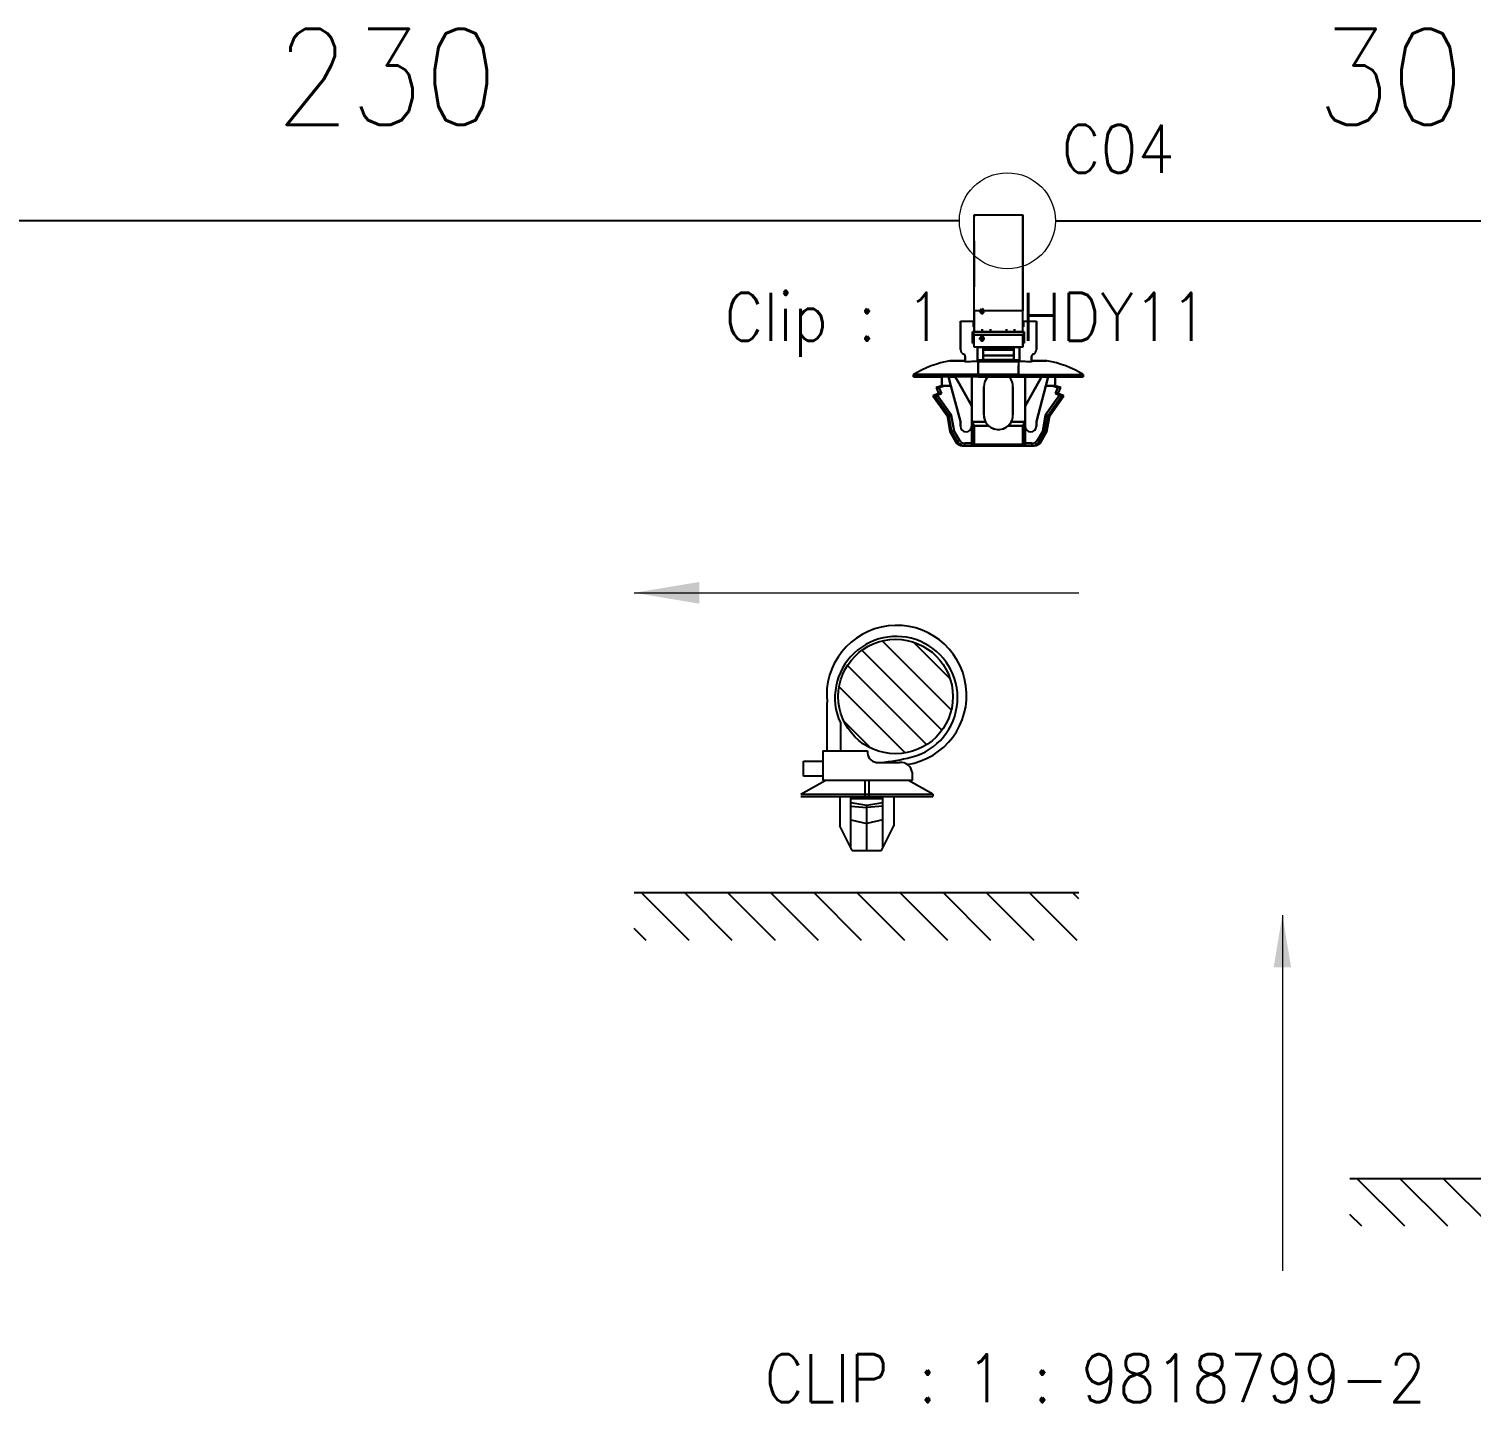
# Model space of a CAD drawing. Header units: inches. Extents: x 47316 to 59086, y 3141 to 11743.
# Drawn here: x 50892.5 to 50967.6, y 5000.4 to 5071.9 of the extents above; entities that cross this region are included whole.
import ezdxf

# ---------------------------------------------------------------- set-up
doc = ezdxf.new("R2010")
doc.units = ezdxf.units.IN
doc.header["$MEASUREMENT"] = 0
doc.layers.add('_BLACK_HOLE', color=7, linetype='Continuous')
doc.styles.get("Standard").update_dxf_attribs({"font": ''})
doc.styles.get('Standard').set_extended_font_data('SimSun')
doc.linetypes.add('_VH_OTCON', pattern='A,0.0001,[7,VeSys.shx,S=0.1,R=0,X=0,Y=0],-0.4,[7,VeSys.shx,S=0.1,R=0,X=0,Y=0],-0.4,["X",Standard,S=1,R=0,X=-0.5,Y=-0.5],-0.0001,[7,VeSys.shx,S=0.1,R=0,X=0,Y=0],-0.4', length=1.2002)

msp = doc.modelspace()

# ---------------------------------------------------------------- linework, layer by layer
at = {"color": 7, "ltscale": 0.378893}
msp.add_line((50941.723, 5057.234), (50941.723, 5062.234), dxfattribs=at)
at = {"color": 7, "ltscale": 0.15}
for p, q in [((50941.723, 5062.234), (50944.249, 5062.234)), ((50944.249, 5057.234), (50941.723, 5057.234)), ((50944.249, 5057.234), (50941.723, 5057.234)), ((50941.723, 5055.975), (50944.249, 5055.975)), ((50944.249, 5055.975), (50941.723, 5055.975)), ((50944.249, 5055.344), (50941.723, 5055.344)), ((50944.249, 5055.344), (50941.723, 5055.344)), ((50941.723, 5050.271), (50944.249, 5050.271)), ((50944.249, 5050.271), (50941.723, 5050.271))]:
    msp.add_line(p, q, dxfattribs=at)
at = {"color": 7, "ltscale": 0.0272}
msp.add_line((50941.723, 5062.121), (50941.723, 5062.234), dxfattribs=at)
at = {"color": 7, "ltscale": 0.37888}
msp.add_line((50941.723, 5057.234), (50941.723, 5062.234), dxfattribs=at)
at = {"color": 7, "ltscale": 0.027199}
msp.add_line((50941.723, 5062.234), (50941.723, 5062.121), dxfattribs=at)
at = {"color": 7, "ltscale": 0.378897}
msp.add_line((50944.249, 5062.234), (50944.249, 5057.234), dxfattribs=at)
at = {"color": 7, "ltscale": 0.215019}
msp.add_line((50944.249, 5058.798), (50944.249, 5062.234), dxfattribs=at)
at = {"color": 7, "ltscale": 0.315749}
msp.add_line((50944.249, 5062.234), (50944.249, 5057.666), dxfattribs=at)
at = {"color": 7, "ltscale": 0.378905}
msp.add_line((50944.249, 5057.234), (50944.249, 5062.234), dxfattribs=at)
at = {"color": 7, "ltscale": 0.315758}
msp.add_line((50944.249, 5062.234), (50944.249, 5057.666), dxfattribs=at)
at = {"color": 7, "ltscale": 0.179182}
msp.add_line((50944.249, 5058.969), (50944.249, 5061.987), dxfattribs=at)
at = {"color": 7, "ltscale": 0.142593}
msp.add_line((50941.723, 5058.473), (50941.723, 5060.875), dxfattribs=at)
at = {"color": 7, "ltscale": 0.142589}
msp.add_line((50941.723, 5060.875), (50941.723, 5058.474), dxfattribs=at)
at = {"color": 7, "ltscale": 0.026669}
for p, q in [((50944.249, 5058.969), (50944.249, 5058.52)), ((50944.249, 5058.52), (50944.249, 5058.969)), ((50944.249, 5058.798), (50944.249, 5058.349))]:
    msp.add_line(p, q, dxfattribs=at)
at = {"color": 7, "ltscale": 0.108633}
msp.add_line((50944.249, 5056.691), (50944.249, 5058.52), dxfattribs=at)
at = {"color": 7, "ltscale": 0.076392}
msp.add_line((50944.249, 5057.234), (50944.249, 5058.52), dxfattribs=at)
at = {"color": 7, "ltscale": 0.098454}
msp.add_line((50944.249, 5056.691), (50944.249, 5058.349), dxfattribs=at)
at = {"color": 7, "ltscale": 0.0644}
for p, q in [((50941.723, 5057.234), (50941.723, 5056.15)), ((50941.723, 5056.15), (50941.723, 5057.234)), ((50944.249, 5056.15), (50944.249, 5057.234)), ((50944.249, 5056.15), (50944.249, 5057.234))]:
    msp.add_line(p, q, dxfattribs=at)
at = {"color": 7, "ltscale": 0.057913}
msp.add_line((50944.249, 5056.691), (50944.249, 5057.666), dxfattribs=at)
at = {"color": 7, "ltscale": 0.039999}
for p, q in [((50941.007, 5056.691), (50941.681, 5056.691)), ((50941.007, 5056.691), (50941.681, 5056.691)), ((50944.291, 5056.691), (50944.964, 5056.691)), ((50944.291, 5056.691), (50944.964, 5056.691))]:
    msp.add_line(p, q, dxfattribs=at)
at = {"color": 7, "ltscale": 0.022501}
for p, q in [((50941.007, 5056.691), (50941.007, 5056.312)), ((50941.007, 5056.312), (50941.007, 5056.691)), ((50944.964, 5056.691), (50944.964, 5056.312)), ((50944.964, 5056.691), (50944.964, 5056.312))]:
    msp.add_line(p, q, dxfattribs=at)
at = {"color": 7, "ltscale": 0.0175}
for p, q in [((50941.681, 5056.691), (50941.681, 5056.396)), ((50941.681, 5056.396), (50941.681, 5056.691)), ((50944.291, 5056.691), (50944.291, 5056.396)), ((50944.291, 5056.691), (50944.291, 5056.396)), ((50944.291, 5056.396), (50944.291, 5056.691))]:
    msp.add_line(p, q, dxfattribs=at)
at = {"color": 7, "ltscale": 0.002499}
for p, q in [((50941.681, 5056.691), (50941.723, 5056.691)), ((50944.249, 5056.691), (50944.291, 5056.691)), ((50941.639, 5056.144), (50941.681, 5056.144)), ((50941.681, 5056.144), (50941.639, 5056.144)), ((50941.681, 5056.144), (50941.639, 5056.144)), ((50941.723, 5056.396), (50941.681, 5056.396)), ((50941.681, 5056.396), (50941.723, 5056.396)), ((50944.291, 5056.396), (50944.249, 5056.396)), ((50944.249, 5056.396), (50944.291, 5056.396)), ((50944.333, 5056.144), (50944.291, 5056.144)), ((50944.333, 5056.144), (50944.291, 5056.144)), ((50941.723, 5055.596), (50941.681, 5055.596)), ((50941.681, 5055.596), (50941.723, 5055.596)), ((50941.723, 5055.596), (50941.681, 5055.596)), ((50944.291, 5055.596), (50944.249, 5055.596)), ((50944.249, 5055.596), (50944.291, 5055.596)), ((50944.291, 5055.596), (50944.249, 5055.596))]:
    msp.add_line(p, q, dxfattribs=at)
at = {"color": 7, "ltscale": 2.6e-05}
for p, q in [((50941.681, 5056.691), (50941.681, 5056.691)), ((50944.291, 5056.691), (50944.291, 5056.691))]:
    msp.add_line(p, q, dxfattribs=at)
at = {"color": 7, "ltscale": 0.025}
for p, q in [((50944.964, 5056.27), (50944.964, 5056.691)), ((50942.144, 5056.15), (50942.565, 5056.15)), ((50942.144, 5056.15), (50942.565, 5056.15)), ((50943.407, 5056.15), (50943.828, 5056.15)), ((50943.407, 5056.15), (50943.828, 5056.15)), ((50943.407, 5056.144), (50943.828, 5056.144))]:
    msp.add_line(p, q, dxfattribs=at)
at = {"color": 7, "ltscale": 0.064999}
for p, q in [((50941.007, 5056.312), (50941.007, 5055.218)), ((50941.007, 5055.218), (50941.007, 5056.312)), ((50944.964, 5056.312), (50944.964, 5055.218)), ((50944.964, 5056.312), (50944.964, 5055.218))]:
    msp.add_line(p, q, dxfattribs=at)
at = {"color": 7, "ltscale": 0.035001}
for p, q in [((50941.639, 5055.554), (50941.639, 5056.144)), ((50941.639, 5055.554), (50941.639, 5056.144)), ((50941.639, 5056.144), (50941.639, 5055.554)), ((50944.333, 5056.144), (50944.333, 5055.554)), ((50944.333, 5055.554), (50944.333, 5056.144)), ((50944.038, 5053.786), (50944.038, 5054.376)), ((50944.038, 5053.786), (50944.038, 5054.376))]:
    msp.add_line(p, q, dxfattribs=at)
at = {"color": 7, "ltscale": 0.032501}
for p, q in [((50941.681, 5056.144), (50941.681, 5055.596)), ((50941.681, 5055.596), (50941.681, 5056.144)), ((50944.291, 5056.144), (50944.291, 5055.596)), ((50944.291, 5056.144), (50944.291, 5055.596))]:
    msp.add_line(p, q, dxfattribs=at)
at = {"color": 7, "ltscale": 0.154999}
for p, q in [((50944.291, 5056.144), (50941.681, 5056.144)), ((50941.681, 5056.144), (50944.291, 5056.144))]:
    msp.add_line(p, q, dxfattribs=at)
at = {"color": 7, "ltscale": 0.0375}
for p, q in [((50941.723, 5055.344), (50941.723, 5055.975)), ((50941.723, 5055.344), (50941.723, 5055.975)), ((50944.249, 5055.975), (50944.249, 5055.344)), ((50944.249, 5055.344), (50944.249, 5055.975))]:
    msp.add_line(p, q, dxfattribs=at)
at = {"color": 7, "ltscale": 0.0075}
for p, q in [((50942.144, 5056.27), (50942.144, 5056.144)), ((50942.144, 5056.144), (50942.144, 5056.27)), ((50942.565, 5056.144), (50942.565, 5056.27)), ((50942.565, 5056.27), (50942.565, 5056.144)), ((50943.407, 5056.27), (50943.407, 5056.144)), ((50943.407, 5056.144), (50943.407, 5056.27)), ((50943.828, 5056.144), (50943.828, 5056.27)), ((50943.828, 5056.27), (50943.828, 5056.144)), ((50938.565, 5053.912), (50938.565, 5053.786)), ((50938.565, 5053.786), (50938.565, 5053.912)), ((50941.933, 5053.786), (50941.933, 5053.912)), ((50941.933, 5053.912), (50941.933, 5053.786)), ((50944.038, 5053.912), (50944.038, 5053.786)), ((50944.038, 5053.786), (50944.038, 5053.912)), ((50947.406, 5053.912), (50947.406, 5053.786)), ((50947.406, 5053.786), (50947.406, 5053.912)), ((50941.244, 5050.208), (50941.244, 5050.334)), ((50941.244, 5050.208), (50941.244, 5050.334)), ((50944.375, 5050.208), (50944.375, 5050.334)), ((50944.728, 5050.334), (50944.728, 5050.208)), ((50944.728, 5050.334), (50944.728, 5050.208))]:
    msp.add_line(p, q, dxfattribs=at)
at = {"color": 7, "ltscale": 0.000368}
msp.add_line((50942.144, 5056.15), (50942.144, 5056.144), dxfattribs=at)
at = {"color": 7, "ltscale": 0.023056}
msp.add_line((50942.176, 5056.144), (50942.565, 5056.144), dxfattribs=at)
at = {"color": 7, "ltscale": 0.000322}
msp.add_line((50943.407, 5056.144), (50943.407, 5056.149), dxfattribs=at)
at = {"color": 7, "ltscale": 0.021939}
msp.add_line((50944.291, 5056.144), (50944.291, 5055.774), dxfattribs=at)
at = {"color": 7, "ltscale": 0.010562}
msp.add_line((50944.291, 5055.596), (50944.291, 5055.774), dxfattribs=at)
at = {"color": 7, "ltscale": 0.000629}
msp.add_line((50944.322, 5056.144), (50944.333, 5056.144), dxfattribs=at)
at = {"color": 7, "ltscale": 0.0625}
msp.add_line((50944.964, 5055.218), (50944.964, 5056.27), dxfattribs=at)
at = {"color": 7, "ltscale": 0.004999}
for p, q in [((50941.723, 5055.554), (50941.639, 5055.554)), ((50941.639, 5055.554), (50941.723, 5055.554)), ((50944.333, 5055.554), (50944.249, 5055.554)), ((50944.249, 5055.554), (50944.333, 5055.554))]:
    msp.add_line(p, q, dxfattribs=at)
at = {"color": 7, "ltscale": 0.040002}
for p, q in [((50941.891, 5054.67), (50941.891, 5055.344)), ((50941.891, 5054.67), (50941.891, 5055.344)), ((50941.891, 5055.344), (50941.891, 5054.67)), ((50944.08, 5055.344), (50944.08, 5054.67)), ((50944.08, 5054.67), (50944.08, 5055.344))]:
    msp.add_line(p, q, dxfattribs=at)
at = {"color": 7, "ltscale": 0.017502}
for p, q in [((50941.891, 5055.344), (50942.186, 5055.344)), ((50943.786, 5055.344), (50944.08, 5055.344))]:
    msp.add_line(p, q, dxfattribs=at)
at = {"color": 7, "ltscale": 0.00087}
for p, q in [((50942.186, 5055.329), (50942.186, 5055.344)), ((50942.186, 5055.344), (50942.186, 5055.329)), ((50943.786, 5055.329), (50943.786, 5055.344)), ((50943.786, 5055.344), (50943.786, 5055.329))]:
    msp.add_line(p, q, dxfattribs=at)
at = {"color": 7, "ltscale": 0.095001}
for p, q in [((50943.786, 5055.329), (50942.186, 5055.329)), ((50942.186, 5055.329), (50943.786, 5055.329)), ((50943.786, 5055.204), (50942.186, 5055.204)), ((50942.186, 5055.204), (50943.786, 5055.204)), ((50942.186, 5054.903), (50943.786, 5054.903)), ((50943.786, 5054.903), (50942.186, 5054.903)), ((50942.186, 5054.695), (50943.786, 5054.695))]:
    msp.add_line(p, q, dxfattribs=at)
at = {"color": 7, "ltscale": 0.007443}
for p, q in [((50942.186, 5055.204), (50942.186, 5055.329)), ((50942.186, 5055.329), (50942.186, 5055.204)), ((50943.786, 5055.204), (50943.786, 5055.329)), ((50943.786, 5055.329), (50943.786, 5055.204))]:
    msp.add_line(p, q, dxfattribs=at)
at = {"color": 7, "ltscale": 0.017839}
for p, q in [((50942.186, 5054.903), (50942.186, 5055.204)), ((50942.186, 5055.204), (50942.186, 5054.903)), ((50943.786, 5054.903), (50943.786, 5055.204)), ((50943.786, 5055.204), (50943.786, 5054.903))]:
    msp.add_line(p, q, dxfattribs=at)
at = {"color": 7, "ltscale": 0.023952}
msp.add_line((50943.786, 5054.941), (50943.786, 5055.344), dxfattribs=at)
at = {"color": 7, "ltscale": 0.002502}
msp.add_line((50944.249, 5055.554), (50944.249, 5055.596), dxfattribs=at)
at = {"color": 7, "ltscale": 0.047501}
for p, q in [((50941.26, 5054.628), (50940.46, 5054.628)), ((50940.46, 5054.628), (50941.26, 5054.628)), ((50945.512, 5054.628), (50944.712, 5054.628)), ((50944.712, 5054.628), (50945.512, 5054.628))]:
    msp.add_line(p, q, dxfattribs=at)
at = {"color": 7, "ltscale": 0.017476}
for p, q in [((50941.26, 5054.86), (50941.26, 5054.566)), ((50944.712, 5054.86), (50944.712, 5054.566))]:
    msp.add_line(p, q, dxfattribs=at)
at = {"color": 7, "ltscale": 0.017471}
for p, q in [((50941.26, 5054.566), (50941.26, 5054.86)), ((50944.712, 5054.566), (50944.712, 5054.86))]:
    msp.add_line(p, q, dxfattribs=at)
at = {"color": 7, "ltscale": 0.00369}
for p, q in [((50941.26, 5054.628), (50941.26, 5054.566)), ((50944.712, 5054.566), (50944.712, 5054.628))]:
    msp.add_line(p, q, dxfattribs=at)
at = {"color": 7, "ltscale": 0.129999}
for p, q in [((50944.08, 5054.67), (50941.891, 5054.67)), ((50941.891, 5054.67), (50944.08, 5054.67))]:
    msp.add_line(p, q, dxfattribs=at)
at = {"color": 7, "ltscale": 0.040569}
for p, q in [((50941.933, 5053.912), (50941.933, 5054.596)), ((50944.038, 5054.596), (50944.038, 5053.912))]:
    msp.add_line(p, q, dxfattribs=at)
at = {"color": 7, "ltscale": 0.125}
for p, q in [((50941.933, 5054.596), (50944.038, 5054.596)), ((50944.038, 5054.596), (50941.933, 5054.596)), ((50941.933, 5053.912), (50944.038, 5053.912)), ((50944.038, 5053.912), (50941.933, 5053.912)), ((50941.933, 5053.786), (50944.038, 5053.786)), ((50944.038, 5053.786), (50941.933, 5053.786))]:
    msp.add_line(p, q, dxfattribs=at)
at = {"color": 7, "ltscale": 0.040567}
for p, q in [((50941.933, 5054.596), (50941.933, 5053.912)), ((50944.038, 5054.596), (50944.038, 5053.912))]:
    msp.add_line(p, q, dxfattribs=at)
at = {"color": 7, "ltscale": 0.02751}
msp.add_line((50941.933, 5053.912), (50941.933, 5054.376), dxfattribs=at)
msp.add_line((50941.933, 5053.912), (50941.933, 5054.376), dxfattribs=at)
at = {"color": 7, "ltscale": 0.012407}
for p, q in [((50942.186, 5054.695), (50942.186, 5054.903)), ((50943.786, 5054.695), (50943.786, 5054.903))]:
    msp.add_line(p, q, dxfattribs=at)
at = {"color": 7, "ltscale": 0.013841}
for p, q in [((50942.186, 5054.903), (50942.186, 5054.67)), ((50943.786, 5054.67), (50943.786, 5054.903))]:
    msp.add_line(p, q, dxfattribs=at)
at = {"color": 7, "ltscale": 0.001447}
msp.add_line((50942.186, 5054.695), (50942.186, 5054.67), dxfattribs=at)
at = {"color": 7, "ltscale": 0.014789}
msp.add_line((50943.786, 5054.919), (50943.786, 5054.67), dxfattribs=at)
at = {"color": 7, "ltscale": 0.013786}
msp.add_line((50944.712, 5054.628), (50944.712, 5054.86), dxfattribs=at)
at = {"color": 7, "ltscale": 0.2}
for p, q in [((50938.565, 5053.912), (50941.933, 5053.912)), ((50941.933, 5053.912), (50938.565, 5053.912)), ((50941.933, 5053.786), (50938.565, 5053.786)), ((50941.933, 5053.786), (50938.565, 5053.786)), ((50944.038, 5053.912), (50947.406, 5053.912)), ((50944.038, 5053.912), (50947.406, 5053.912)), ((50944.038, 5053.786), (50947.406, 5053.786)), ((50947.406, 5053.786), (50944.038, 5053.786))]:
    msp.add_line(p, q, dxfattribs=at)
at = {"color": 7, "ltscale": 0.087396}
for p, q in [((50938.565, 5053.786), (50940.037, 5053.786)), ((50938.565, 5053.786), (50940.037, 5053.786)), ((50947.406, 5053.786), (50945.934, 5053.786))]:
    msp.add_line(p, q, dxfattribs=at)
at = {"color": 7, "ltscale": 0.027499}
for p, q in [((50940.039, 5053.323), (50940.039, 5053.786)), ((50940.039, 5053.786), (50940.039, 5053.323)), ((50945.933, 5053.323), (50945.933, 5053.786)), ((50945.933, 5053.786), (50945.933, 5053.323))]:
    msp.add_line(p, q, dxfattribs=at)
at = {"color": 7, "ltscale": 0.020602}
for p, q in [((50940.391, 5053.786), (50940.738, 5053.786)), ((50940.391, 5053.786), (50940.738, 5053.786)), ((50945.581, 5053.786), (50945.234, 5053.786))]:
    msp.add_line(p, q, dxfattribs=at)
at = {"color": 7, "ltscale": 0.028456}
for p, q in [((50940.514, 5053.323), (50940.391, 5053.786)), ((50940.391, 5053.786), (50940.514, 5053.323)), ((50945.457, 5053.323), (50945.581, 5053.786)), ((50945.581, 5053.786), (50945.457, 5053.323))]:
    msp.add_line(p, q, dxfattribs=at)
at = {"color": 7, "ltscale": 0.015242}
for p, q in [((50940.866, 5053.563), (50940.74, 5053.786)), ((50945.231, 5053.786), (50945.105, 5053.563))]:
    msp.add_line(p, q, dxfattribs=at)
at = {"color": 7, "ltscale": 0.015215}
msp.add_line((50940.74, 5053.786), (50940.866, 5053.563), dxfattribs=at)
at = {"color": 7, "ltscale": 0.026985}
for p, q in [((50941.09, 5053.167), (50940.866, 5053.563)), ((50945.105, 5053.563), (50944.881, 5053.167))]:
    msp.add_line(p, q, dxfattribs=at)
at = {"color": 7, "ltscale": 0.02701}
msp.add_line((50940.866, 5053.563), (50941.09, 5053.167), dxfattribs=at)
at = {"color": 7, "ltscale": 0.089999}
for p, q in [((50941.596, 5052.271), (50941.596, 5053.786)), ((50941.596, 5053.786), (50941.596, 5052.271)), ((50944.375, 5053.786), (50944.375, 5052.271)), ((50944.375, 5052.271), (50944.375, 5053.786))]:
    msp.add_line(p, q, dxfattribs=at)
at = {"color": 7, "ltscale": 0.02697}
msp.add_line((50944.881, 5053.167), (50945.105, 5053.563), dxfattribs=at)
at = {"color": 7, "ltscale": 0.015289}
msp.add_line((50945.105, 5053.563), (50945.231, 5053.787), dxfattribs=at)
at = {"color": 7, "ltscale": 0.020749}
msp.add_line((50945.231, 5053.786), (50945.581, 5053.786), dxfattribs=at)
at = {"color": 7, "ltscale": 0.0875}
for p, q in [((50945.933, 5053.786), (50947.406, 5053.786)), ((50942.228, 5053.281), (50942.228, 5051.807)), ((50942.228, 5051.807), (50942.228, 5053.281)), ((50942.228, 5051.807), (50942.228, 5053.281)), ((50943.743, 5051.807), (50943.743, 5053.281)), ((50943.743, 5053.281), (50943.743, 5051.807))]:
    msp.add_line(p, q, dxfattribs=at)
at = {"color": 7, "ltscale": 0.019025}
msp.add_line((50939.87, 5052.923), (50939.576, 5052.797), dxfattribs=at)
at = {"color": 7, "ltscale": 0.006177}
msp.add_line((50939.68, 5052.797), (50939.576, 5052.797), dxfattribs=at)
at = {"color": 7, "ltscale": 0.006165}
for p, q in [((50939.576, 5052.797), (50939.68, 5052.797)), ((50940.313, 5051.765), (50940.416, 5051.765)), ((50940.313, 5051.765), (50940.416, 5051.765))]:
    msp.add_line(p, q, dxfattribs=at)
at = {"color": 7, "ltscale": 0.075271}
for p, q in [((50939.576, 5052.797), (50940.313, 5051.765)), ((50940.416, 5051.765), (50939.68, 5052.797)), ((50946.292, 5052.797), (50945.555, 5051.765)), ((50945.555, 5051.765), (50946.292, 5052.797)), ((50945.659, 5051.765), (50946.395, 5052.797))]:
    msp.add_line(p, q, dxfattribs=at)
at = {"color": 7, "ltscale": 0.075264}
msp.add_line((50940.416, 5051.765), (50939.68, 5052.797), dxfattribs=at)
at = {"color": 7, "ltscale": 0.018174}
msp.add_line((50940.039, 5053.323), (50939.744, 5053.239), dxfattribs=at)
at = {"color": 7, "ltscale": 0.000925}
msp.add_line((50939.744, 5053.239), (50939.76, 5053.239), dxfattribs=at)
at = {"color": 7, "ltscale": 0.020195}
for p, q in [((50939.744, 5053.239), (50939.871, 5052.923)), ((50939.886, 5053.239), (50940.013, 5052.923)), ((50940.013, 5052.923), (50939.886, 5053.239)), ((50946.085, 5053.239), (50945.959, 5052.923)), ((50945.959, 5052.923), (50946.085, 5053.239)), ((50946.101, 5052.923), (50946.227, 5053.239))]:
    msp.add_line(p, q, dxfattribs=at)
at = {"color": 7, "ltscale": 0.000912}
for p, q in [((50939.76, 5053.239), (50939.745, 5053.239)), ((50946.101, 5052.923), (50946.085, 5052.923))]:
    msp.add_line(p, q, dxfattribs=at)
at = {"color": 7, "ltscale": 0.002823}
msp.add_line((50939.76, 5053.239), (50939.807, 5053.239), dxfattribs=at)
at = {"color": 7, "ltscale": 0.00282}
for p, q in [((50939.807, 5053.239), (50939.76, 5053.239)), ((50946.085, 5052.923), (50946.038, 5052.923))]:
    msp.add_line(p, q, dxfattribs=at)
at = {"color": 7, "ltscale": 0.013619}
for p, q in [((50940.013, 5052.923), (50939.802, 5052.833)), ((50939.802, 5052.833), (50940.013, 5052.923)), ((50945.959, 5052.923), (50946.17, 5052.833)), ((50946.17, 5052.833), (50945.959, 5052.923))]:
    msp.add_line(p, q, dxfattribs=at)
at = {"color": 7, "ltscale": 0.074459}
for p, q in [((50939.802, 5052.833), (50940.531, 5051.813)), ((50940.531, 5051.813), (50939.802, 5052.833)), ((50946.17, 5052.833), (50945.441, 5051.813)), ((50945.441, 5051.813), (50946.17, 5052.833))]:
    msp.add_line(p, q, dxfattribs=at)
at = {"color": 7, "ltscale": 0.004681}
for p, q in [((50939.807, 5053.239), (50939.886, 5053.239)), ((50939.886, 5053.239), (50939.807, 5053.239))]:
    msp.add_line(p, q, dxfattribs=at)
at = {"color": 7, "ltscale": 0.000327}
msp.add_line((50939.876, 5052.923), (50939.87, 5052.923), dxfattribs=at)
at = {"color": 7, "ltscale": 0.008441}
for p, q in [((50939.87, 5052.923), (50940.013, 5052.923)), ((50940.039, 5053.323), (50940.181, 5053.323)), ((50940.181, 5053.323), (50940.039, 5053.323))]:
    msp.add_line(p, q, dxfattribs=at)
at = {"color": 7, "ltscale": 0.008429}
for p, q in [((50940.013, 5052.923), (50939.871, 5052.923)), ((50946.085, 5053.239), (50946.227, 5053.239))]:
    msp.add_line(p, q, dxfattribs=at)
at = {"color": 7, "ltscale": 0.00033}
for p, q in [((50939.871, 5052.923), (50939.876, 5052.923)), ((50940.044, 5053.323), (50940.039, 5053.323)), ((50945.933, 5053.323), (50945.927, 5053.323))]:
    msp.add_line(p, q, dxfattribs=at)
at = {"color": 7, "ltscale": 0.001593}
msp.add_line((50939.903, 5052.923), (50939.876, 5052.923), dxfattribs=at)
at = {"color": 7, "ltscale": 0.003809}
msp.add_line((50939.876, 5052.923), (50939.94, 5052.923), dxfattribs=at)
at = {"color": 7, "ltscale": 0.018199}
for p, q in [((50940.181, 5053.323), (50939.886, 5053.239)), ((50939.886, 5053.239), (50940.181, 5053.323)), ((50945.79, 5053.323), (50946.085, 5053.239)), ((50946.085, 5053.239), (50945.79, 5053.323))]:
    msp.add_line(p, q, dxfattribs=at)
at = {"color": 7, "ltscale": 0.004291}
msp.add_line((50939.94, 5052.923), (50940.013, 5052.923), dxfattribs=at)
at = {"color": 7, "ltscale": 0.008432}
msp.add_line((50940.181, 5053.323), (50940.039, 5053.323), dxfattribs=at)
at = {"color": 7, "ltscale": 0.000342}
for p, q in [((50940.039, 5053.323), (50940.044, 5053.323)), ((50945.927, 5053.323), (50945.933, 5053.323))]:
    msp.add_line(p, q, dxfattribs=at)
at = {"color": 7, "ltscale": 0.000286}
for p, q in [((50940.04, 5053.322), (50940.044, 5053.323)), ((50940.044, 5053.323), (50940.04, 5053.322))]:
    msp.add_line(p, q, dxfattribs=at)
at = {"color": 7, "ltscale": 0.002209}
msp.add_line((50940.081, 5053.323), (50940.044, 5053.323), dxfattribs=at)
at = {"color": 7, "ltscale": 0.003674}
for p, q in [((50940.044, 5053.323), (50940.106, 5053.323)), ((50945.865, 5053.323), (50945.927, 5053.323))]:
    msp.add_line(p, q, dxfattribs=at)
at = {"color": 7, "ltscale": 0.00434}
msp.add_line((50940.106, 5053.323), (50940.179, 5053.323), dxfattribs=at)
at = {"color": 7, "ltscale": 0.019785}
for p, q in [((50940.514, 5053.323), (50940.181, 5053.323)), ((50940.181, 5053.323), (50940.514, 5053.323)), ((50945.457, 5053.323), (50945.79, 5053.323)), ((50945.79, 5053.323), (50945.457, 5053.323))]:
    msp.add_line(p, q, dxfattribs=at)
at = {"color": 7, "ltscale": 0.11383}
for p, q in [((50941.007, 5051.471), (50940.514, 5053.323)), ((50940.514, 5053.323), (50941.007, 5051.471)), ((50944.964, 5051.471), (50945.457, 5053.323)), ((50945.457, 5053.323), (50944.964, 5051.471))]:
    msp.add_line(p, q, dxfattribs=at)
at = {"color": 7, "ltscale": 0.064963}
msp.add_line((50941.058, 5053.223), (50941.596, 5052.271), dxfattribs=at)
at = {"color": 7, "ltscale": 0.061156}
for p, q in [((50941.596, 5052.271), (50941.09, 5053.167)), ((50944.881, 5053.167), (50944.375, 5052.271))]:
    msp.add_line(p, q, dxfattribs=at)
at = {"color": 7, "ltscale": 0.061161}
msp.add_line((50941.09, 5053.167), (50941.596, 5052.271), dxfattribs=at)
at = {"color": 7, "ltscale": 0.065039}
msp.add_line((50944.375, 5052.271), (50944.914, 5053.224), dxfattribs=at)
at = {"color": 7, "ltscale": 0.06116}
msp.add_line((50944.375, 5052.271), (50944.881, 5053.167), dxfattribs=at)
at = {"color": 7, "ltscale": 0.040697}
msp.add_line((50944.375, 5052.427), (50944.375, 5053.113), dxfattribs=at)
at = {"color": 7, "ltscale": 0.040701}
msp.add_line((50944.375, 5053.113), (50944.375, 5052.427), dxfattribs=at)
at = {"color": 7, "ltscale": 0.006299}
msp.add_line((50945.79, 5053.323), (50945.897, 5053.323), dxfattribs=at)
at = {"color": 7, "ltscale": 0.006305}
msp.add_line((50945.897, 5053.323), (50945.79, 5053.323), dxfattribs=at)
at = {"color": 7, "ltscale": 0.00329}
msp.add_line((50945.81, 5053.323), (50945.865, 5053.323), dxfattribs=at)
at = {"color": 7, "ltscale": 0.006641}
msp.add_line((50945.933, 5053.323), (50945.821, 5053.323), dxfattribs=at)
at = {"color": 7, "ltscale": 0.001825}
msp.add_line((50945.927, 5053.323), (50945.896, 5053.323), dxfattribs=at)
at = {"color": 7, "ltscale": 0.002142}
msp.add_line((50945.897, 5053.323), (50945.933, 5053.323), dxfattribs=at)
at = {"color": 7, "ltscale": 0.002136}
msp.add_line((50945.933, 5053.323), (50945.897, 5053.323), dxfattribs=at)
at = {"color": 7, "ltscale": 0.018183}
msp.add_line((50946.227, 5053.239), (50945.933, 5053.323), dxfattribs=at)
at = {"color": 7, "ltscale": 0.004715}
msp.add_line((50945.959, 5052.923), (50946.038, 5052.923), dxfattribs=at)
at = {"color": 7, "ltscale": 0.004687}
msp.add_line((50946.038, 5052.923), (50945.959, 5052.923), dxfattribs=at)
at = {"color": 7, "ltscale": 0.002832}
msp.add_line((50946.038, 5052.923), (50946.086, 5052.923), dxfattribs=at)
at = {"color": 7, "ltscale": 0.002856}
msp.add_line((50946.096, 5052.923), (50946.047, 5052.923), dxfattribs=at)
at = {"color": 7, "ltscale": 0.002869}
msp.add_line((50946.047, 5052.923), (50946.095, 5052.923), dxfattribs=at)
at = {"color": 7, "ltscale": 0.008438}
msp.add_line((50946.227, 5053.239), (50946.085, 5053.239), dxfattribs=at)
at = {"color": 7, "ltscale": 0.0009}
msp.add_line((50946.086, 5052.923), (50946.101, 5052.923), dxfattribs=at)
at = {"color": 7, "ltscale": 0.019}
msp.add_line((50946.395, 5052.797), (50946.101, 5052.923), dxfattribs=at)
at = {"color": 7, "ltscale": 0.002185}
msp.add_line((50946.157, 5053.239), (50946.194, 5053.239), dxfattribs=at)
at = {"color": 7, "ltscale": 0.005249}
msp.add_line((50946.379, 5052.797), (50946.291, 5052.797), dxfattribs=at)
at = {"color": 7, "ltscale": 0.005222}
msp.add_line((50946.38, 5052.797), (50946.292, 5052.797), dxfattribs=at)
at = {"color": 7, "ltscale": 0.000916}
msp.add_line((50946.395, 5052.797), (50946.379, 5052.797), dxfattribs=at)
at = {"color": 7, "ltscale": 0.000903}
msp.add_line((50946.395, 5052.797), (50946.38, 5052.797), dxfattribs=at)
at = {"color": 7, "ltscale": 4.3e-05}
msp.add_line((50946.395, 5052.797), (50946.395, 5052.797), dxfattribs=at)
at = {"color": 7, "ltscale": 4.9e-05}
msp.add_line((50946.395, 5052.797), (50946.395, 5052.797), dxfattribs=at)
at = {"color": 7, "ltscale": 0.039936}
for p, q in [((50941.596, 5051.598), (50941.596, 5052.271)), ((50941.596, 5052.271), (50941.596, 5051.598)), ((50944.375, 5052.271), (50944.375, 5051.598)), ((50944.375, 5051.598), (50944.375, 5052.271))]:
    msp.add_line(p, q, dxfattribs=at)
at = {"color": 7, "ltscale": 0.048712}
msp.add_line((50944.375, 5051.45), (50944.375, 5052.271), dxfattribs=at)
at = {"color": 7, "ltscale": 0.05076}
for p, q in [((50940.313, 5051.765), (50940.46, 5050.923)), ((50945.511, 5050.923), (50945.659, 5051.765))]:
    msp.add_line(p, q, dxfattribs=at)
at = {"color": 7, "ltscale": 0.050769}
msp.add_line((50940.567, 5050.924), (50940.417, 5051.765), dxfattribs=at)
at = {"color": 7, "ltscale": 0.002621}
for p, q in [((50940.46, 5051.783), (50940.42, 5051.766)), ((50940.42, 5051.766), (50940.46, 5051.783)), ((50945.552, 5051.766), (50945.511, 5051.783)), ((50945.511, 5051.783), (50945.552, 5051.766))]:
    msp.add_line(p, q, dxfattribs=at)
at = {"color": 7, "ltscale": 0.050773}
for p, q in [((50940.567, 5050.924), (50940.42, 5051.766)), ((50945.552, 5051.766), (50945.404, 5050.924)), ((50945.404, 5050.924), (50945.552, 5051.766))]:
    msp.add_line(p, q, dxfattribs=at)
at = {"color": 7, "ltscale": 0.000205}
for p, q in [((50940.463, 5051.784), (50940.46, 5051.783)), ((50940.46, 5051.783), (50940.463, 5051.784)), ((50945.511, 5051.783), (50945.508, 5051.784)), ((50945.508, 5051.784), (50945.511, 5051.783))]:
    msp.add_line(p, q, dxfattribs=at)
at = {"color": 7, "ltscale": 0.004321}
for p, q in [((50940.531, 5051.813), (50940.463, 5051.784)), ((50940.463, 5051.784), (50940.531, 5051.813)), ((50945.508, 5051.784), (50945.441, 5051.813)), ((50945.441, 5051.813), (50945.508, 5051.784))]:
    msp.add_line(p, q, dxfattribs=at)
at = {"color": 7, "ltscale": 0.051095}
for p, q in [((50940.531, 5051.813), (50940.679, 5050.965)), ((50940.679, 5050.965), (50940.531, 5051.813)), ((50945.441, 5051.813), (50945.292, 5050.965)), ((50945.292, 5050.965), (50945.441, 5051.813))]:
    msp.add_line(p, q, dxfattribs=at)
at = {"color": 7, "ltscale": 0.014999}
for p, q in [((50941.007, 5051.218), (50941.007, 5051.471)), ((50941.007, 5051.218), (50941.007, 5051.471)), ((50941.007, 5051.471), (50941.007, 5051.218)), ((50944.964, 5051.218), (50944.964, 5051.471)), ((50944.964, 5051.471), (50944.964, 5051.218))]:
    msp.add_line(p, q, dxfattribs=at)
at = {"color": 7, "ltscale": 0.082565}
for p, q in [((50941.596, 5051.598), (50941.596, 5050.208)), ((50941.596, 5050.208), (50941.596, 5051.598)), ((50944.375, 5050.208), (50944.375, 5051.598)), ((50944.375, 5051.598), (50944.375, 5050.208))]:
    msp.add_line(p, q, dxfattribs=at)
at = {"color": 7, "ltscale": 0.041339}
for p, q in [((50942.314, 5051.457), (50941.618, 5051.457)), ((50941.618, 5051.457), (50942.314, 5051.457)), ((50944.353, 5051.457), (50943.657, 5051.457)), ((50943.657, 5051.457), (50944.353, 5051.457))]:
    msp.add_line(p, q, dxfattribs=at)
at = {"color": 7, "ltscale": 0.002635}
for p, q in [((50941.618, 5051.457), (50941.633, 5051.415)), ((50944.338, 5051.415), (50944.353, 5051.457))]:
    msp.add_line(p, q, dxfattribs=at)
at = {"color": 7, "ltscale": 0.002634}
for p, q in [((50941.633, 5051.415), (50941.618, 5051.457)), ((50944.353, 5051.457), (50944.338, 5051.415))]:
    msp.add_line(p, q, dxfattribs=at)
at = {"color": 7, "ltscale": 0.057954}
for p, q in [((50941.723, 5050.271), (50941.723, 5051.247)), ((50941.723, 5051.247), (50941.723, 5050.271)), ((50944.249, 5051.247), (50944.249, 5050.271)), ((50944.249, 5050.271), (50944.249, 5051.247))]:
    msp.add_line(p, q, dxfattribs=at)
at = {"color": 7, "ltscale": 0.044711}
for p, q in [((50941.723, 5051.247), (50942.476, 5051.247)), ((50942.476, 5051.247), (50941.723, 5051.247)), ((50943.496, 5051.247), (50944.249, 5051.247)), ((50944.249, 5051.247), (50943.496, 5051.247))]:
    msp.add_line(p, q, dxfattribs=at)
at = {"color": 7, "ltscale": 0.000598}
msp.add_line((50942.476, 5051.247), (50942.468, 5051.254), dxfattribs=at)
at = {"color": 7, "ltscale": 0.001863}
msp.add_line((50943.518, 5051.268), (50943.495, 5051.246), dxfattribs=at)
at = {"color": 7, "ltscale": 0.000505}
msp.add_line((50943.496, 5051.247), (50943.502, 5051.253), dxfattribs=at)
at = {"color": 7, "ltscale": 0.008279}
msp.add_line((50944.375, 5051.311), (50944.375, 5051.45), dxfattribs=at)
at = {"color": 7, "ltscale": 0.005516}
msp.add_line((50944.375, 5051.218), (50944.375, 5051.311), dxfattribs=at)
at = {"color": 7, "ltscale": 0.052501}
msp.add_line((50944.375, 5050.334), (50944.375, 5051.218), dxfattribs=at)
at = {"color": 7, "ltscale": 0.006168}
for p, q in [((50945.555, 5051.765), (50945.659, 5051.765)), ((50945.659, 5051.765), (50945.555, 5051.765))]:
    msp.add_line(p, q, dxfattribs=at)
at = {"color": 7, "ltscale": 0.006219}
msp.add_line((50940.565, 5050.923), (50940.46, 5050.923), dxfattribs=at)
at = {"color": 7, "ltscale": 0.006223}
for p, q in [((50940.46, 5050.923), (50940.565, 5050.923)), ((50945.511, 5050.923), (50945.407, 5050.923)), ((50945.511, 5050.923), (50945.407, 5050.923))]:
    msp.add_line(p, q, dxfattribs=at)
at = {"color": 7, "ltscale": 0.034946}
for p, q in [((50940.46, 5050.923), (50940.758, 5050.416)), ((50945.213, 5050.416), (50945.511, 5050.923))]:
    msp.add_line(p, q, dxfattribs=at)
at = {"color": 7, "ltscale": 0.000128}
for p, q in [((50940.565, 5050.923), (50940.567, 5050.923)), ((50940.567, 5050.923), (50940.565, 5050.923)), ((50945.404, 5050.923), (50945.407, 5050.923))]:
    msp.add_line(p, q, dxfattribs=at)
at = {"color": 7, "ltscale": 0.034208}
for p, q in [((50940.857, 5050.427), (50940.565, 5050.923)), ((50945.115, 5050.427), (50945.407, 5050.923))]:
    msp.add_line(p, q, dxfattribs=at)
at = {"color": 7, "ltscale": 0.002806}
for p, q in [((50940.611, 5050.94), (50940.567, 5050.924)), ((50945.404, 5050.924), (50945.36, 5050.94))]:
    msp.add_line(p, q, dxfattribs=at)
at = {"color": 7, "ltscale": 0.00266}
for p, q in [((50940.567, 5050.924), (50940.609, 5050.939)), ((50945.362, 5050.939), (50945.404, 5050.924))]:
    msp.add_line(p, q, dxfattribs=at)
at = {"color": 7, "ltscale": 0.034163}
for p, q in [((50940.857, 5050.427), (50940.567, 5050.924)), ((50945.404, 5050.924), (50945.115, 5050.427))]:
    msp.add_line(p, q, dxfattribs=at)
at = {"color": 7, "ltscale": 0.004276}
for p, q in [((50940.611, 5050.94), (50940.679, 5050.965)), ((50940.679, 5050.965), (50940.611, 5050.94)), ((50945.36, 5050.94), (50945.292, 5050.965)), ((50945.292, 5050.965), (50945.36, 5050.94))]:
    msp.add_line(p, q, dxfattribs=at)
at = {"color": 7, "ltscale": 0.0329}
for p, q in [((50940.679, 5050.965), (50940.96, 5050.487)), ((50940.96, 5050.487), (50940.679, 5050.965)), ((50945.292, 5050.965), (50945.012, 5050.487)), ((50945.012, 5050.487), (50945.292, 5050.965))]:
    msp.add_line(p, q, dxfattribs=at)
at = {"color": 7, "ltscale": 0.007092}
for p, q in [((50940.857, 5050.427), (50940.96, 5050.487)), ((50940.96, 5050.487), (50940.857, 5050.427)), ((50945.012, 5050.487), (50945.115, 5050.427)), ((50945.115, 5050.427), (50945.012, 5050.487))]:
    msp.add_line(p, q, dxfattribs=at)
at = {"color": 7, "ltscale": 0.00587}
msp.add_line((50940.759, 5050.415), (50940.857, 5050.427), dxfattribs=at)
at = {"color": 7, "ltscale": 0.005865}
for p, q in [((50940.857, 5050.427), (50940.759, 5050.416)), ((50945.213, 5050.416), (50945.115, 5050.427))]:
    msp.add_line(p, q, dxfattribs=at)
at = {"color": 7, "ltscale": 0.007248}
msp.add_line((50941.244, 5050.208), (50941.122, 5050.208), dxfattribs=at)
at = {"color": 7, "ltscale": 0.001605}
msp.add_line((50941.155, 5050.208), (50941.128, 5050.208), dxfattribs=at)
at = {"color": 7, "ltscale": 0.006183}
msp.add_line((50941.14, 5050.208), (50941.244, 5050.208), dxfattribs=at)
at = {"color": 7, "ltscale": 0.004422}
msp.add_line((50941.243, 5050.208), (50941.169, 5050.208), dxfattribs=at)
at = {"color": 7, "ltscale": 0.012915}
msp.add_line((50941.169, 5050.208), (50941.387, 5050.208), dxfattribs=at)
at = {"color": 7, "ltscale": 0.020941}
for p, q in [((50941.244, 5050.334), (50941.596, 5050.334)), ((50941.596, 5050.334), (50941.244, 5050.334)), ((50941.244, 5050.208), (50941.596, 5050.208)), ((50941.596, 5050.208), (50941.244, 5050.208)), ((50944.728, 5050.334), (50944.375, 5050.334)), ((50944.375, 5050.334), (50944.728, 5050.334)), ((50944.375, 5050.208), (50944.728, 5050.208)), ((50944.728, 5050.208), (50944.375, 5050.208))]:
    msp.add_line(p, q, dxfattribs=at)
at = {"color": 7, "ltscale": 0.012512}
for p, q in [((50941.387, 5050.208), (50941.597, 5050.208)), ((50944.374, 5050.208), (50944.585, 5050.208))]:
    msp.add_line(p, q, dxfattribs=at)
at = {"color": 7, "ltscale": 0.000995}
for p, q in [((50941.596, 5050.208), (50941.613, 5050.208)), ((50941.613, 5050.208), (50941.596, 5050.208)), ((50944.358, 5050.208), (50944.375, 5050.208)), ((50944.375, 5050.208), (50944.358, 5050.208))]:
    msp.add_line(p, q, dxfattribs=at)
at = {"color": 7, "ltscale": 0.000399}
msp.add_line((50941.618, 5050.208), (50941.611, 5050.208), dxfattribs=at)
at = {"color": 7, "ltscale": 0.163214}
msp.add_line((50941.611, 5050.208), (50944.36, 5050.208), dxfattribs=at)
at = {"color": 7, "ltscale": 0.163013}
msp.add_line((50944.358, 5050.208), (50941.613, 5050.208), dxfattribs=at)
at = {"color": 7, "ltscale": 0.015717}
msp.add_line((50944.849, 5050.208), (50944.585, 5050.208), dxfattribs=at)
at = {"color": 7, "ltscale": 0.015729}
msp.add_line((50944.585, 5050.208), (50944.85, 5050.208), dxfattribs=at)
at = {"color": 7, "ltscale": 0.005864}
msp.add_line((50945.213, 5050.415), (50945.115, 5050.427), dxfattribs=at)
at = {"color": 7}
for points in [[(50942.476, 5051.247), (50942.626, 5051.14), (50942.712, 5051.101)], [(50943.259, 5051.101), (50943.345, 5051.14), (50943.496, 5051.247)], [(50940.857, 5050.427), (50940.928, 5050.336), (50941.021, 5050.267), (50941.129, 5050.223), (50941.244, 5050.208)], [(50940.857, 5050.427), (50940.913, 5050.35), (50940.984, 5050.289), (50941.087, 5050.236), (50941.244, 5050.208)], [(50944.728, 5050.208), (50944.843, 5050.223), (50944.951, 5050.267), (50945.044, 5050.336), (50945.115, 5050.427)], [(50944.728, 5050.208), (50944.841, 5050.222), (50944.948, 5050.265), (50945.025, 5050.318), (50945.115, 5050.427)]]:
    msp.add_lwpolyline(points, dxfattribs=at)
for centre, radius, start, end in [((50941.26, 5055.218), 0.253, 179.99999, 250.52878), ((50941.26, 5055.218), 0.253, 179.99938, 250.52933), ((50941.133, 5054.86), 0.127, 42.26917, 70.45688), ((50941.132, 5054.86), 0.127, 0.31556, 70.21322), ((50941.133, 5054.86), 0.126, 0.01905, 70.50932), ((50944.839, 5054.86), 0.127, 109.78678, 179.68444), ((50944.838, 5054.86), 0.126, 109.49027, 179.98054), ((50944.839, 5054.859), 0.127, 109.54466, 122.95746), ((50944.712, 5055.218), 0.253, 289.47067, 0.00063), ((50944.712, 5055.218), 0.253, 289.47122, 0), ((50944.712, 5055.218), 0.253, 289.47059, 0.00055), ((50941.419, 5049.224), 5.489, 100.06433, 121.32658), ((50941.419, 5049.224), 5.489, 100.06433, 121.32658), ((50941.913, 5047.243), 7.352, 92.4656, 95.09803), ((50942.074, 5044.919), 9.681, 92.82582, 94.82483), ((50941.932, 5046.866), 7.73, 89.99372, 92.48929), ((50941.971, 5044.718), 9.877, 90.21741, 92.17036), ((50944.039, 5046.865), 7.731, 87.51085, 90.00611), ((50944.001, 5044.718), 9.877, 87.82965, 89.78259), ((50944.001, 5044.718), 9.877, 87.82965, 89.78259), ((50944.058, 5047.244), 7.351, 84.90179, 87.53454), ((50943.897, 5044.919), 9.681, 85.17517, 87.17418), ((50944.552, 5049.224), 5.489, 58.67343, 79.93567), ((50942.985, 5053.281), 0.757, 138.19182, 180.02562), ((50942.997, 5053.277), 0.769, 138.48521, 179.67294), ((50942.984, 5053.282), 0.756, 138.15455, 162.29646), ((50942.986, 5053.281), 0.757, 359.97561, 41.81866), ((50942.975, 5053.277), 0.769, 0.32706, 41.51479), ((50942.981, 5053.28), 0.763, 0.04843, 17.91343), ((50939.664, 5052.999), 0.203, 274.38921, 288.61835), ((50939.664, 5053.002), 0.206, 274.44161, 288.47785), ((50939.549, 5053.415), 0.635, 286.48269, 293.44544), ((50939.539, 5053.444), 0.665, 286.64102, 293.28495), ((50946.433, 5053.444), 0.665, 246.71641, 253.36569), ((50946.422, 5053.414), 0.633, 246.54772, 253.54197), ((50946.307, 5053.001), 0.205, 251.51628, 265.58003), ((50946.307, 5053), 0.204, 251.36901, 265.48204), ((50941.302, 5051.218), 0.295, 180.00789, 359.99211), ((50941.302, 5051.218), 0.295, 180.02454, 359.97546), ((50942.072, 5051.598), 0.476, 179.96208, 197.25188), ((50942.049, 5051.594), 0.453, 179.46073, 197.63345), ((50942.451, 5051.755), 0.886, 202.56691, 207.34235), ((50942.459, 5051.758), 0.894, 202.54644, 207.2781), ((50942.872, 5051.977), 1.362, 207.48589, 212.39785), ((50942.851, 5051.965), 1.337, 207.54216, 212.44811), ((50942.986, 5051.807), 0.758, 180.00045, 207.5793), ((50942.986, 5051.807), 0.758, 180.00023, 194.48357), ((50942.991, 5051.808), 0.763, 180.04823, 194.60816), ((50942.991, 5051.808), 0.764, 180.05597, 195.26814), ((50942.992, 5051.811), 0.764, 180.2495, 207.60295), ((50942.989, 5051.81), 0.761, 207.62657, 217.31194), ((50942.994, 5051.809), 0.765, 207.42513, 217.04797), ((50942.966, 5051.788), 0.73, 217.02723, 227.80148), ((50942.987, 5051.808), 0.759, 217.29702, 227.66623), ((50942.989, 5051.817), 0.767, 228.00076, 248.90155), ((50942.983, 5051.817), 0.767, 291.09952, 312.00448), ((50943.006, 5051.788), 0.73, 312.19852, 322.97278), ((50942.985, 5051.808), 0.759, 312.33376, 322.70297), ((50942.977, 5051.809), 0.765, 322.95203, 332.57487), ((50942.983, 5051.81), 0.761, 322.68806, 332.37343), ((50942.986, 5051.807), 0.758, 332.42069, 359.99956), ((50942.98, 5051.811), 0.764, 332.39705, 359.7505), ((50942.98, 5051.808), 0.763, 345.60919, 359.95117), ((50943.099, 5051.976), 1.361, 327.60181, 332.51439), ((50943.12, 5051.964), 1.337, 327.55164, 332.45804), ((50943.512, 5051.758), 0.894, 332.72272, 337.4531), ((50943.52, 5051.755), 0.886, 332.65799, 337.43288), ((50943.899, 5051.598), 0.476, 342.74813, 0.03792), ((50943.922, 5051.594), 0.453, 342.36347, 0.54301), ((50944.67, 5051.218), 0.295, 180.00789, 359.99211), ((50944.67, 5051.218), 0.295, 180.02454, 359.97546), ((50941.332, 5050.728), 0.443, 212.9072, 223.70291), ((50941.213, 5050.637), 0.294, 210.52892, 226.96533), ((50942.986, 5051.809), 0.759, 245.83724, 254.99704), ((50942.986, 5051.808), 0.758, 246.53322, 253.48916), ((50942.987, 5051.819), 0.769, 249.09881, 269.93401), ((50942.988, 5051.807), 0.758, 248.64582, 269.78798), ((50942.983, 5051.807), 0.758, 270.21203, 291.35418), ((50942.985, 5051.819), 0.769, 270.06564, 290.89906), ((50942.985, 5051.808), 0.759, 286.43481, 299.93114), ((50944.758, 5050.637), 0.294, 312.99511, 329.46634), ((50944.639, 5050.729), 0.444, 316.29414, 327.05461), ((50941.126, 5050.638), 0.43, 211.1525, 269.34265), ((50941.227, 5050.652), 0.315, 226.97644, 242.3479), ((50941.213, 5050.634), 0.292, 226.60635, 243.18927), ((50941.238, 5050.673), 0.338, 242.37989, 256.69587), ((50941.232, 5050.656), 0.321, 241.83953, 256.76125), ((50941.243, 5050.694), 0.36, 256.64604, 270.12295), ((50941.26, 5050.863), 0.53, 259.0695, 268.20905), ((50941.61, 5050.269), 0.0611, 272.66673, 292.2213), ((50941.61, 5050.269), 0.0615, 272.87695, 292.27225), ((50941.571, 5050.373), 0.172, 291.18182, 300.79787), ((50941.572, 5050.372), 0.172, 291.02989, 300.68309), ((50941.441, 5050.587), 0.423, 301.05122, 311.70229), ((50941.434, 5050.598), 0.436, 301.1803, 311.50628), ((50944.529, 5050.586), 0.422, 228.30511, 238.9783), ((50944.537, 5050.597), 0.435, 228.46706, 238.80891), ((50944.4, 5050.373), 0.172, 239.20529, 248.81672), ((50944.4, 5050.373), 0.172, 239.32222, 248.9686), ((50944.364, 5050.269), 0.0617, 245.4196, 266.57636), ((50944.364, 5050.27), 0.0623, 245.41089, 266.316), ((50944.361, 5050.269), 0.0611, 247.77675, 267.33301), ((50944.361, 5050.269), 0.0615, 247.7243, 267.12035), ((50944.728, 5050.694), 0.36, 269.88103, 283.31213), ((50944.711, 5050.863), 0.529, 271.76822, 280.88392), ((50944.734, 5050.673), 0.338, 283.26413, 297.58592), ((50944.739, 5050.656), 0.32, 283.24655, 298.15961), ((50944.845, 5050.638), 0.43, 270.65733, 328.8491), ((50944.758, 5050.635), 0.293, 296.81547, 313.34667), ((50944.744, 5050.652), 0.315, 297.61613, 312.98085)]:
    msp.add_arc(centre, radius, start, end, dxfattribs=at)
at = {"layer": '_BLACK_HOLE', "linetype": '_VH_OTCON', "lineweight": -3, "ltscale": 5}
for p, q in [((50940.953, 5061.921), (50881.303, 5061.921)), ((50945.953, 5061.921), (50980.429, 5061.921))]:
    msp.add_line(p, q, dxfattribs=at)
at = {"layer": '_BLACK_HOLE', "lineweight": 0}
for p, q in [((50924.015, 5042.546, 0), (50947.172, 5042.546, 0)), ((50957.774, 5025.76, 0), (50957.774, 5007.235, 0))]:
    msp.add_line(p, q, dxfattribs=at)
at = {"layer": '_BLACK_HOLE', "lineweight": -3, "ltscale": 10}
for p, q in [((50940.531, 5036.447), (50936.934, 5040.044)), ((50940.469, 5038.055), (50938.542, 5039.983)), ((50940.043, 5035.388), (50935.875, 5039.556)), ((50939.248, 5034.636), (50935.122, 5038.762)), ((50938.136, 5034.201), (50934.688, 5037.649)), ((50936.339, 5034.451), (50934.937, 5035.853))]:
    msp.add_line(p, q, dxfattribs=at)
at = {"layer": '_BLACK_HOLE', "lineweight": -3}
for p, q in [((50934.063, 5034.319), (50934.063, 5036.823)), ((50934.753, 5035.764), (50934.753, 5034.319)), ((50933.84, 5034.319), (50933.84, 5032.768)), ((50933.84, 5034.319), (50936.168, 5034.319)), ((50932.835, 5033.778), (50933.84, 5033.778)), ((50932.835, 5033.002), (50932.835, 5033.778)), ((50933.84, 5033.778), (50933.84, 5033.002)), ((50936.637, 5033.705), (50937.842, 5033.705)), ((50938.495, 5033.197), (50938.495, 5032.768)), ((50932.704, 5032.062), (50933.96, 5032.768)), ((50933.84, 5033.002), (50932.835, 5033.002)), ((50938.495, 5032.768), (50933.84, 5032.768)), ((50936.038, 5031.934), (50936.038, 5032.768)), ((50936.23, 5032.768), (50936.23, 5031.934)), ((50939.564, 5032.062), (50938.309, 5032.768)), ((50932.704, 5032.062), (50939.564, 5032.062)), ((50932.704, 5031.934), (50939.564, 5031.934)), ((50934.724, 5031.939), (50934.724, 5030.401)), ((50935.301, 5029.247), (50935.301, 5031.934)), ((50936.968, 5031.811), (50935.301, 5031.811)), ((50936.968, 5029.247), (50936.968, 5031.934)), ((50937.545, 5031.939), (50937.545, 5030.401)), ((50939.564, 5032.062), (50939.564, 5031.934)), ((50935.301, 5031.619), (50936.134, 5031.49)), ((50935.301, 5031.426), (50936.134, 5031.362)), ((50936.134, 5031.49), (50936.968, 5031.619)), ((50936.134, 5029.119), (50936.134, 5031.49)), ((50936.968, 5031.426), (50936.134, 5031.362)), ((50935.365, 5029.119), (50934.724, 5030.401)), ((50935.301, 5030.721), (50936.134, 5030.529)), ((50936.968, 5030.721), (50936.134, 5030.529)), ((50936.903, 5029.119), (50937.545, 5030.401)), ((50935.365, 5029.119), (50936.903, 5029.119)), ((50924.015, 5026.938, 0), (50947.172, 5026.938, 0)), ((50926.881, 5024.442), (50924.386, 5026.938)), ((50929.126, 5024.442), (50926.631, 5026.938)), ((50931.371, 5024.442), (50928.876, 5026.938)), ((50933.616, 5024.442), (50931.121, 5026.938)), ((50935.861, 5024.442), (50933.366, 5026.938)), ((50938.106, 5024.442), (50935.611, 5026.938)), ((50940.351, 5024.442), (50937.856, 5026.938)), ((50942.596, 5024.442), (50940.101, 5026.938)), ((50944.842, 5024.442), (50942.346, 5026.938)), ((50947.087, 5024.442), (50944.591, 5026.938)), ((50947.172, 5026.603), (50946.836, 5026.938)), ((50924.636, 5024.442), (50924.015, 5025.063)), ((50961.282, 5012.043, 0), (50984.438, 5012.043, 0)), ((50964.148, 5009.548, 0), (50961.653, 5012.043, 0)), ((50966.393, 5009.548, 0), (50963.898, 5012.043, 0)), ((50968.638, 5009.548, 0), (50966.143, 5012.043, 0)), ((50961.903, 5009.548, 0), (50961.282, 5010.169, 0))]:
    msp.add_line(p, q, dxfattribs=at)
at = {"layer": '_BLACK_HOLE', "linetype": 'Continuous', "lineweight": 15}
msp.add_circle((50943.453, 5061.921), 2.5, dxfattribs=at)
at = {"layer": '_BLACK_HOLE', "lineweight": -3, "ltscale": 10}
msp.add_circle((50937.629, 5037.142), 2.984, dxfattribs=at)
at = {"layer": '_BLACK_HOLE', "lineweight": -3}
for centre, radius, start, end in [((50937.685, 5037.205), 3.643, 278.6494, 186.01827), ((50937.664, 5037.078), 3.194, 280.48922, 204.29751), ((50936.722, 5034.256), 0.558, 173.48118, 261.19826), ((50936.427, 5040.828), 7.126, 271.68688, 284.78272), ((50937.894, 5033.097), 0.61, 9.4572, 94.88429)]:
    msp.add_arc(centre, radius, start, end, dxfattribs=at)
at = {"layer": '_BLACK_HOLE', "lineweight": 0}
for points in [[(50927.417, 5041.979, 0), (50927.417, 5043.113, 0), (50924.015, 5042.546, 0)], [(50958.228, 5023.039, 0), (50957.321, 5023.039, 0), (50957.774, 5025.76, 0)]]:
    msp.add_solid(points, dxfattribs=at)

# ---------------------------------------------------------------- texts
at = {"layer": '_BLACK_HOLE', "color": 7, "linetype": '_VH_OTCON', "lineweight": 18, "ltscale": 5, "char_height": 5, "attachment_point": 1}
for s, insert, width in [('\\Fromans.shx;\\W0.9000000000;\\T1.0000000000;\\o\\l230', (50905.342, 5071.921), 12.85714), ('\\Fromans.shx;\\W0.9000000000;\\T1.0000000000;\\o\\l30', (50959.548, 5071.921), 8.57143)]:
    msp.add_mtext(s, dxfattribs=dict(at, insert=insert, width=width))
at = {"layer": '_BLACK_HOLE', "color": 21, "linetype": 'Continuous', "lineweight": 15, "insert": (50946.274, 5066.921), "char_height": 2.5, "width": 6.53571, "attachment_point": 1}
msp.add_mtext('\\Fromans.shx;\\W0.9000000000;\\T1.0000000000;\\o\\lC04', dxfattribs=at)
at = {"layer": '_BLACK_HOLE', "color": 42, "linetype": 'Continuous', "lineweight": 15, "char_height": 2.5, "attachment_point": 1}
for s, insert, width in [('\\Fromans.shx;\\W0.9000000000;\\T1.0000000000;\\o\\lClip : 1 : HDY11', (50928.72, 5058.171), 30.10714), ('\\Fromans.shx;\\W0.9000000000;\\T1.0000000000;\\o\\lCLIP : 1 : 9818799-2', (50930.813, 5002.886), 40.39286)]:
    msp.add_mtext(s, dxfattribs=dict(at, insert=insert, width=width))

doc.saveas('drawing.dxf')
